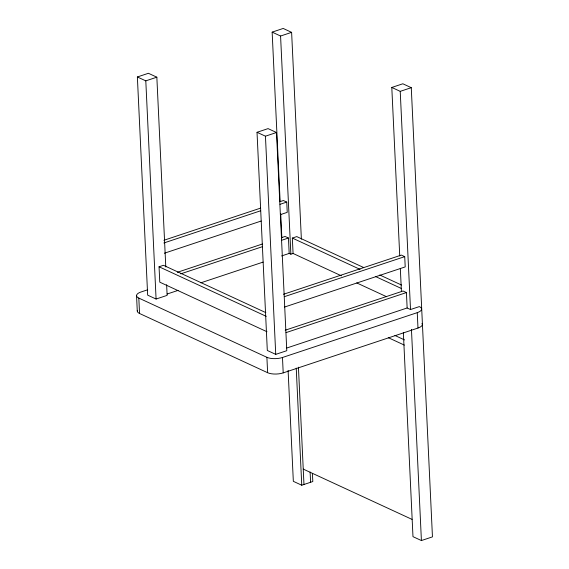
<?xml version="1.0" encoding="UTF-8"?>
<svg xmlns="http://www.w3.org/2000/svg" width="569" height="569" viewBox="0 0 569 569"><rect width="100%" height="100%" fill="white"/><g stroke="black" fill="none" stroke-linecap="round" stroke-linejoin="round"><path stroke-width="0.85" d="M166.632 284.72L167.137 295.368L156.084 299.038L147.663 295.14L137.371 76.964L148.417 73.287L156.845 77.185L165.792 266.982M280.133 201.526L272.146 32.127L283.191 28.45L291.62 32.348L301.378 239.193M137.371 76.964L145.799 80.862L156.845 77.185M272.146 32.127L280.574 36.025L291.62 32.348M257.024 132.293L268.07 128.615L276.491 132.513L286.783 350.696L275.737 354.373L267.309 350.476L257.024 132.293L265.446 136.19L276.491 132.513M399.744 255.972L391.799 87.455L402.845 83.778L411.273 87.676L432.454 536.873L421.409 540.55L412.98 536.652L403.357 332.573M391.799 87.455L400.227 91.353L411.273 87.676M163.865 240.289L260.659 208.09M280.019 201.646L283.383 200.53L286.755 202.087L287.238 212.358L280.51 214.591M163.872 242.97L260.666 210.765M280.026 204.328L286.755 202.087M164.356 253.233L261.15 221.035M266.975 331.741L159.782 282.167L159.05 266.769L163.474 265.296L265.83 312.63M177.343 272.309L262.352 244.023M281.712 237.586L285.083 236.462L288.455 238.02L289.18 253.425L290.866 254.201L293.071 253.468L341.428 275.83M180.714 273.867L262.359 246.704M281.719 240.26L288.455 238.02M293.071 253.468L292.345 238.07L296.762 236.597L363.662 267.53M147.648 289.792L140.92 292.025A11.124 4.26 -2.7 0 0 138.822 298.085L139.547 313.483L267.622 372.709A11.124 4.26 -2.7 0 0 283.206 372.887L417.98 328.05A11.124 4.26 -2.7 0 0 421.985 323.412M167.13 294.024L178.076 290.389M200.8 282.829L263.084 262.103M281.605 255.943L289.18 253.425M283.511 294.28L401.351 255.083L404.723 256.64L405.206 266.904L284.571 307.04M284.358 296.684L404.723 256.64M285.211 330.219L403.044 291.015L406.415 292.573L407.141 307.978L410.512 309.536L419.353 306.591A11.124 4.26 -2.7 0 1 417.255 312.651L417.98 328.05M286.051 332.616L406.415 292.573M286.783 348.015L407.141 307.978M138.822 298.085L266.897 357.311A11.124 4.26 -2.7 0 0 282.48 357.488L417.255 312.651M288.099 370.412L293.334 481.324L301.755 485.222L312.808 481.545L312.431 473.557M379.779 274.983L401.543 285.048M292.345 238.07L360.049 269.372M375.362 276.456L401.152 288.383M356.742 282.914L386.564 296.705M394.914 335.468L404.559 339.928M388.286 337.673L404.367 345.106M159.05 266.769L266.249 316.343M303.241 469.084L412.048 519.397M400.227 91.353L410.512 309.536M411.451 329.373L421.409 540.55M400.327 268.39L401.415 291.449M310.112 472.014L310.596 482.277M298.433 367.19L303.967 484.482M280.574 36.025L290.866 254.201M296.236 368.093L301.755 485.222M280.723 213.944L281.854 237.892M282.48 357.488L283.206 372.887M265.446 136.19L275.737 354.373M266.897 357.311L267.622 372.709M145.799 80.862L156.084 299.038M136.546 295.581L137.271 310.98M139.547 313.483A11.124 4.26 -2.7 0 1 137.371 310.418"/></g></svg>
